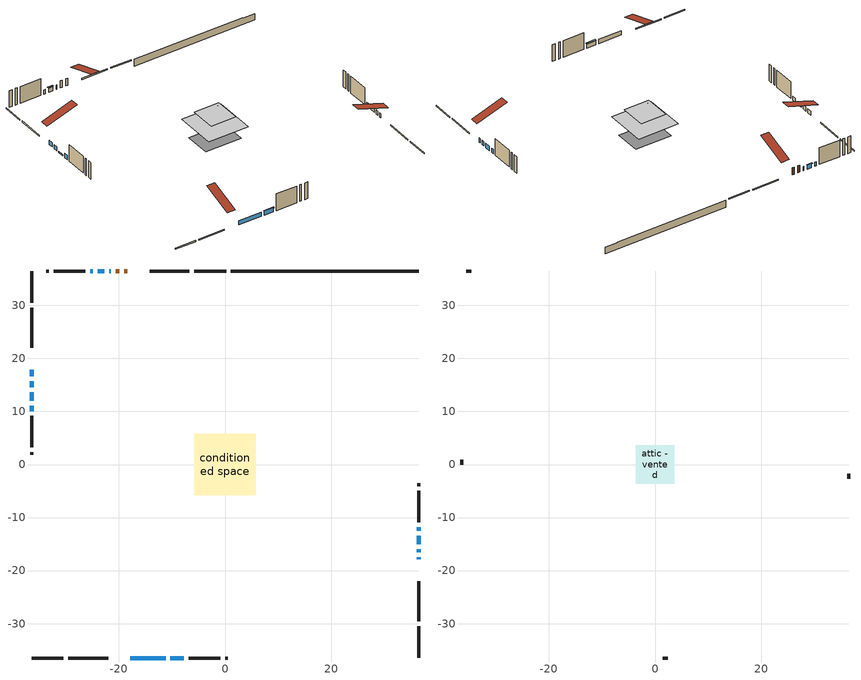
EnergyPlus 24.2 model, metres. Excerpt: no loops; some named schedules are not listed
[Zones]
conditioned space
 floor adiabatic (AdiabaticFloorConstruction): -5.8,-5.8 -5.8,5.8 5.8,5.8 5.8,-5.8 z2.9
 floor foundation (Slab1 construction): -5.18,-3.66 -5.18,3.66 5.18,3.66 5.18,-3.66 z-1.52
 wall outside (RimJoist1 construction): 0.19,36.48 -5.8,36.48 / -36.48,-36.48 -30.48,-36.48 / -36.48,36.48 -36.48,30.48 / 36.48,-36.48 36.48,-30.48 z0.46:0.76
 wall outside (RimJoist2 construction): -6.73,36.48 -14.23,36.48 / -29.56,-36.48 -22.06,-36.48 / -36.48,29.56 -36.48,22.06 / 36.48,-29.56 36.48,-22.06 z0.46:0.76
 wall outside (AdiabaticWallConstruction 1): -18.42,36.48 -19.01,36.48 / -19.94,36.48 -20.61,36.48 z0.46:2.49
 wall outside (AdiabaticWallConstruction): 36.48,-17.87 36.48,-17.48 / -36.48,17.87 -36.48,16.62 / -36.48,15.7 -36.48,14.57 / -17.87,-36.48 -11.21,-36.48 / 36.48,-16.55 36.48,-15.94 / -21.53,36.48 -21.8,36.48 / 36.48,-15.01 36.48,-13.45 / 36.48,-12.52 36.48,-11.85 / -24.93,36.48 -25.43,36.48 / -36.48,11.09 -36.48,10.08 z0.46:1.68; -10.28,-36.48 -7.74,-36.48 / -22.73,36.48 -24,36.48 z0.46:1.66; -36.48,13.64 -36.48,12.02 z0.46:0.82
 wall outside (Wall1 construction): -26.35,36.48 -32.29,36.48 / -6.82,-36.48 -0.87,-36.48 / -36.48,9.16 -36.48,3.21 / 36.48,-10.93 36.48,-4.99 z0.46:5.34
 wall outside (Wall2 construction): -33.22,36.48 -33.71,36.48 / 0.05,-36.48 0.54,-36.48 / -36.48,2.29 -36.48,1.8 / 36.48,-4.06 36.48,-3.57 z0.46:5.34
 wall foundation (FoundationWall1 construction): 1.12,36.48,-1.52 1.12,36.48,0.46 32.95,36.48,0.46 32.95,36.48,0.3 36.48,36.48,0.3 36.48,36.48,-1.52
 window (WindowConstruction 10): 36.48,-17.87 36.48,-17.48 z0.46:1.68
 window (WindowConstruction 6): -36.48,17.87 -36.48,16.63 z0.46:1.68
 window (WindowConstruction 7): -36.48,15.7 -36.48,14.57 z0.46:1.68
 window (WindowConstruction 8): -17.87,-36.48 -11.21,-36.48 z0.46:1.68
 window (WindowConstruction 9): -10.28,-36.48 -7.75,-36.48 z0.46:1.65
 window (WindowConstruction): 36.48,-16.55 36.48,-15.94 z0.46:1.68
 window (WindowConstruction 11): -21.54,36.48 -21.8,36.48 z0.46:1.68
 window (WindowConstruction 12): -36.48,13.64 -36.48,12.02 z0.46:0.82
 window (WindowConstruction 1): 36.48,-15.01 36.48,-13.45 z0.46:1.68
 window (WindowConstruction 2): 36.48,-12.52 36.48,-11.86 z0.46:1.68
 window (WindowConstruction 3): -22.73,36.48 -24,36.48 z0.46:1.65
 window (WindowConstruction 4): -24.93,36.48 -25.42,36.48 z0.46:1.68
 window (WindowConstruction 5): -36.48,11.09 -36.48,10.08 z0.46:1.68
 door (Door): -18.42,36.48 -19.01,36.48 z0.46:2.49
 door (Door 1): -19.94,36.48 -20.61,36.48 z0.46:2.49
 ceiling adiabatic (AdiabaticFloorConstruction): 5.8,-5.8 5.8,5.8 -5.8,5.8 -5.8,-5.8 z2.9
attic - vented
 floor to conditioned space (Floor1 construction Reversed): -3.65,-3.65 -3.65,3.65 3.65,3.65 3.65,-3.65 z5.34
 floor to conditioned space (Floor2 construction Reversed): -2.69,-2.69 -2.69,2.69 2.69,2.69 2.69,-2.69 z5.34
 wall outside (Wall3 construction): -34.64,36.48 -35.55,36.48 / 1.47,-36.48 2.38,-36.48 / -36.48,0.87 -36.48,-0.05 / 36.48,-2.64 36.48,-1.73 z0.46:5.34
 roof outside (Roof1 construction): -17.49,36.48,5.34 -17.49,27.64,8.28 -15.16,27.64,8.28 -15.16,36.48,5.34; -18.8,-36.48,5.34 -18.8,-27.64,8.28 -21.13,-27.64,8.28 -21.13,-36.48,5.34; -36.48,18.8,5.34 -27.64,18.8,8.28 -27.64,21.13,8.28 -36.48,21.13,5.34; 36.48,-18.8,5.34 27.64,-18.8,8.28 27.64,-21.13,8.28 36.48,-21.13,5.34
shading: -7.6,-36.48 -10.43,-36.48 -10.43,-36.78 -7.6,-36.78 z1.8; -36.48,11.99 -36.48,13.67 -36.63,13.67 -36.63,11.99 z0.85; -24.15,36.48 -22.58,36.48 -22.58,36.78 -24.15,36.78 z1.8
[Building]
Building 1: Terrain=Suburbs
[Site:Location]
Charlottetown AP_PE: Latitude {deg}=46.29; Longitude {deg}=-63.12; Time Zone {hr}=-4; Elevation {m}=48; Keep Site Location Information=Yes
[Site:GroundTemperature:Shallow]
1.81207, -0.126142, -0.281361, 0.638419, 4.33082, 8.00603, 11.1922, 13.2106, 13.3821, 11.7405, 8.63552, 5.07305
[Site:WaterMainsTemperature]
Calculation Method=Schedule; Temperature Schedule=mains temperature schedule
[Material] Roughness=Rough; Thermal Absorptance=0.9
Name | Thickness {m} | Conductivity {W/m-K} | Density {kg/m3} | Specific Heat {J/kg-K} | Solar Absorptance | Visible Absorptance
asphalt or fiberglass shingles | 0.00635 | 0.162714 | 1121.4 | 1465.45 | 0.4 | 0.4
ceiling loosefill ins | 0.254 | 0.0480833 | 16.02 | 1046.75 | 0.7 | 0.7
ceiling loosefill ins 1 | 0.0846667 | 0.0480833 | 16.02 | 1046.75 | 0.7 | 0.7
ceiling stud and cavity | 0.1397 | 0.43353 | 65.682 | 1177.47 | 0.7 | 0.7
ceiling stud and cavity 1 | 0.1397 | 0.0941129 | 65.682 | 1177.47 | 0.7 | 0.7
concrete 4.0 in. | 0.1016 | 1.803125 | 2242.8 | 837.4 | 0.7 | 0.7
concrete 8.0 in. | 0.2032 | 1.803125 | 2242.8 | 837.4 | 0.7 | 0.7
door material | 0.04445 | 0.0451087 | 512.64 | 1214.23 | 0.7 | 0.7
door material 1 | 0.04445 | 0.188738 | 512.64 | 1214.23 | 0.7 | 0.7
floor covering | 0.0127 | 0.0433444 | 54.468 | 1339.84 | 0.6 | 0.6
floor rigid ins; wall rigid ins | 0.512978 | 0.029427 | 32.04 | 1214.23 | 0.7 | 0.7
floor stud and cavity | 0.1397 | 1.75129 | 37.0049 | 1207.88 | 0.7 | 0.7
furniture material conditioned space 1 | 0.1524 | 0.115458 | 640.8 | 1214.23 | 0.6 | 0.6
gypsum board | 0.0127 | 0.160291 | 801 | 837.4 | 0.6 | 0.6
osb sheathing 0.5 in. | 0.0127 | 0.115458 | 512.64 | 1214.23 | 0.7 | 0.7
osb sheathing 0.75 in. | 0.01905 | 0.115458 | 512.64 | 1214.23 | 0.7 | 0.7
osb sheathing 2.0 in. | 0.0508 | 0.115458 | 512.64 | 1214.23 | 0.7 | 0.7
rim joist stud and cavity | 0.0508 | 0.033025 | 125.044 | 1163.47 | 0.6 | 0.6
rim joist stud and cavity 1 | 0.0508 | 0.0410046 | 125.044 | 1163.47 | 0.6 | 0.6
wall stud and cavity | 0.1397 | 0.10094 | 139.0536 | 1170.24 | 0.7 | 0.7
wall stud and cavity 1 | 0.1397 | 0.105926 | 139.0536 | 1170.24 | 0.7 | 0.7
wall stud and cavity 2 | 0.0889 | 6.1454 | 50.32683 | 1063.81 | 0.6 | 0.6
wall stud and cavity 3 | 0.0889 | 0.380278 | 52.3479 | 1209.89 | 0.7 | 0.7
wall stud and cavity 4 | 0.0889 | 0.391764 | 83.0341 | 1211.67 | 0.7 | 0.7
wood siding | 0.0254 | 0.102417 | 544.68 | 1172.36 | 0.4 | 0.4
wood siding 1 | 0.00254 | 0.102417 | 544.68 | 1172.36 | 0.4 | 0.4
wood siding 2; wood siding 3; wood siding 4 | 0.0254 | 0.102417 | 544.68 | 1172.36 | 0.7 | 0.7
[WindowMaterial:SimpleGlazingSystem]
Name | U-Factor {W/m2-K} | Solar Heat Gain Coefficient
WindowMaterial | 5.51277 | 0.71
WindowMaterial 1 | 3.003662 | 0.52
WindowMaterial 10 | 3.06612 | 0.36
WindowMaterial 2 | 2.96903 | 0.55
WindowMaterial 3 | 3.01729 | 0.5
WindowMaterial 4 | 3.032052 | 0.47
WindowMaterial 5 | 3.0383 | 0.47
WindowMaterial 6 | 2.95597 | 0.66
WindowMaterial 7 | 2.91452 | 0.69
WindowMaterial 8 | 3.04568 | 0.44
WindowMaterial 9 | 5.135751 | 0.64
[Construction]
AdiabaticFloorConstruction: floor stud and cavity, floor rigid ins, osb sheathing 0.75 in., floor covering
AdiabaticWallConstruction: wood siding 3, wall rigid ins, wall stud and cavity 3, gypsum board
AdiabaticWallConstruction 1: wood siding 4, wall rigid ins, wall stud and cavity 3, gypsum board
Door: door material
Door 1: door material 1
Floor1 construction Reversed: gypsum board, ceiling stud and cavity, ceiling loosefill ins
Floor2 construction Reversed: gypsum board, ceiling stud and cavity 1, ceiling loosefill ins 1
FoundationWall1 construction: concrete 8.0 in.
furniture construction conditioned space 1: furniture material conditioned space 1
PartitionWallConstruction: gypsum board, wall stud and cavity 4, gypsum board
RimJoist1 construction: wood siding 2, osb sheathing 2.0 in., rim joist stud and cavity
RimJoist2 construction: wood siding 2, osb sheathing 2.0 in., rim joist stud and cavity 1
Roof1 construction: asphalt or fiberglass shingles
Slab1 construction: concrete 4.0 in.
Wall1 construction: wood siding, osb sheathing 0.5 in., wall stud and cavity, gypsum board
Wall2 construction: wood siding, osb sheathing 0.5 in., wall stud and cavity 1, gypsum board
Wall3 construction: wood siding 1, wall stud and cavity 2
WindowConstruction: WindowMaterial
WindowConstruction 1: WindowMaterial 1
WindowConstruction 10: WindowMaterial 8
WindowConstruction 11: WindowMaterial 9
WindowConstruction 12: WindowMaterial 10
WindowConstruction 2: WindowMaterial 2
WindowConstruction 3; WindowConstruction 6; WindowConstruction 9: WindowMaterial 3
WindowConstruction 4: WindowMaterial 4
WindowConstruction 5: WindowMaterial 5
WindowConstruction 7: WindowMaterial 6
WindowConstruction 8: WindowMaterial 7
[Zone] Multiplier=1; Part of Total Floor Area=Yes
Name | Volume {m3}
attic - vented | 39.458
conditioned space | 482
[Space]
Name | Zone | Volume {m3}
attic - vented 1 | attic - vented | 39.458
conditioned space 1 | conditioned space | 482
[ZoneInfiltration:EffectiveLeakageArea]
infil attic - vented 1: Zone or Space=attic - vented 1; Schedule=Always On Discrete; Effective Air Leakage Area {cm2}=2953.43; Stack Coefficient=0.000544126; Wind Coefficient=1.57605e-05
[ZoneMixing]
whole house fan mix: Zone or Space=attic - vented; Schedule=Always On Continuous; Design Flow Rate Calculation Method=Flow/Zone; Design Flow Rate {m3/s}=0; Source Zone or Space=conditioned space
[SurfaceProperty:ExposedFoundationPerimeter]
Slab1: Exposed Perimeter Calculation Method=TotalExposedPerimeter; Total Exposed Perimeter {m}=35.36
[InternalMass] Zone or ZoneList=conditioned space; Space or SpaceList=conditioned space 1
Name | Construction | Surface Area {m2}
furniture mass conditioned space 1 | furniture construction conditioned space 1 | 84.2141
partition wall mass | PartitionWallConstruction | 210.535
[Lights]
interior lighting: Zone or ZoneList or Space or SpaceList=conditioned space 1; Schedule=interior lighting schedule; Design Level Calculation Method=LightingLevel; Lighting Level {W}=343.2; Return Air Fraction=0; Fraction Radiant=0.6; Fraction Visible=0.2; Fraction Replaceable=1
[People]
occupants: Zone or ZoneList or Space or SpaceList=conditioned space 1; Number of People Schedule=occupants schedule; Number of People Calculation Method=People; Number of People=3; Fraction Radiant=0.314171; Sensible Heat Fraction=0.56303; Activity Level Schedule=occupants activity schedule; Carbon Dioxide Generation Rate {m3/s-W}=0; Enable ASHRAE 55 Comfort Warnings=No; Mean Radiant Temperature Calculation Type=EnclosureAveraged
[ElectricEquipment] Zone or ZoneList or Space or SpaceList=conditioned space 1; Design Level Calculation Method=EquipmentLevel
Name | Schedule | Design Level {W} | Fraction Latent | Fraction Radiant | Fraction Lost
clothes dryer | clothes dryer schedule | 140.772 | 0.015 | 0.081 | 0.85
clothes washer | clothes washer schedule | 32.1985 | 0.03 | 0.162 | 0.7
cooking range | cooking range schedule | 215.147 | 0.08 | 0.432 | 0.2
dishwasher | dishwasher schedule | 66.8632 | 0.3 | 0.18 | 0.4
fridge | fridge schedule | 72.9452 | 0 | 0.6 | 0
mech vent house fan | mech vent house fan schedule | 0 | 0 | 0 | 1
mech vent house fan cfis | mech vent house fan cfis schedule | 0 | 0 | 0 | 0
misc plug loads | misc plug loads schedule | 494.7 | 0.045 | 0.513 | 0.1
whole house fan | Always On Discrete | 0 | 0 | 0 | 1
[OtherEquipment] Zone or ZoneList or Space or SpaceList=conditioned space 1; Design Level Calculation Method=EquipmentLevel
Name | Fuel Type | Schedule | Design Level {W} | Fraction Latent | Fraction Radiant | Fraction Lost
clothes dryer 1 | Electricity | clothes dryer schedule | 0 | 0.015 | 0.081 | 0.85
cooking range 1 | Electricity | cooking range schedule | 0 | 0.08 | 0.432 | 0.2
general water use latent | None | general water use schedule | 62.594 | 1 | 0 | 0
general water use sensible | None | general water use schedule | -61.6891 | 0 | 0.6 | 0
mech vent house fan latent load | None | Always On Discrete | 0 | 1 | 0 | 0
mech vent house fan sensible load | None | Always On Discrete | 0 | 0 | 0 | 0
water heater energy adjustment1 | Electricity | Always On Discrete | 0.01 | 0 | 0 | 1
[ZoneInfiltration:DesignFlowRate] Zone or ZoneList or Space or SpaceList=conditioned space 1; Schedule=Always On Discrete; Design Flow Rate Calculation Method=Flow/Zone; Design Flow Rate {m3/s}=0
infil flow; natural vent flow; whole house fan flow
[Foundation:Kiva]
Foundation Kiva 1: Initial Indoor Air Temperature {C}=21.1111; Wall Height Above Grade {m}=0.460004; Wall Depth Below Slab {m}=0.2032
[Foundation:Kiva:Settings]
Soil Conductivity {W/m-K}=0.849921; Soil Density {kg/m3}=1842.3; Soil Specific Heat {J/kg-K}=418.7; Ground Solar Absorptivity=0.9; Ground Thermal Absorptivity=0.9; Ground Surface Roughness {m}=0.03; Far-Field Width {m}=40; Deep-Ground Boundary Condition=ZeroFlux; Deep-Ground Depth {m}=40; Minimum Cell Dimension {m}=0.2; Maximum Cell Growth Coefficient=3; Simulation Timestep=Timestep
[Exterior:Lights]
exterior lighting: Schedule=exterior lighting schedule; Design Level {W}=75.6
[Schedule:Constant]
Name | Hourly Value
Always On Continuous; mech vent house fan schedule; mech vent house fan cfis schedule; Always On Discrete | 1
occupants activity schedule | 117.228
fridge schedule | 0
[Schedule:Week:Daily]
interior lighting schedule Week Rule - Jan1-Jan27: interior lighting schedule day, interior lighting schedule day, interior lighting schedule day, interior lighting schedule day, interior lighting schedule day, interior lighting schedule day, interior lighting schedule day, interior lighting schedule default day, interior lighting schedule default day, interior lighting schedule default day, interior lighting schedule default day, interior lighting schedule default day
interior lighting schedule Week Rule - Jan28-Feb3: interior lighting schedule day, interior lighting schedule day, interior lighting schedule day, interior lighting schedule day, interior lighting schedule day 1, interior lighting schedule day 1, interior lighting schedule day 1, interior lighting schedule default day, interior lighting schedule default day, interior lighting schedule default day, interior lighting schedule default day, interior lighting schedule default day
interior lighting schedule Week Rule - Feb4-Feb24: interior lighting schedule day 1, interior lighting schedule day 1, interior lighting schedule day 1, interior lighting schedule day 1, interior lighting schedule day 1, interior lighting schedule day 1, interior lighting schedule day 1, interior lighting schedule default day, interior lighting schedule default day, interior lighting schedule default day, interior lighting schedule default day, interior lighting schedule default day
interior lighting schedule Week Rule - Feb25-Mar3: interior lighting schedule day 1, interior lighting schedule day 1, interior lighting schedule day 1, interior lighting schedule day 1, interior lighting schedule day 2, interior lighting schedule day 2, interior lighting schedule day 2, interior lighting schedule default day, interior lighting schedule default day, interior lighting schedule default day, interior lighting schedule default day, interior lighting schedule default day
interior lighting schedule Week Rule - Mar4-Mar31: interior lighting schedule day 2, interior lighting schedule day 2, interior lighting schedule day 2, interior lighting schedule day 2, interior lighting schedule day 2, interior lighting schedule day 2, interior lighting schedule day 2, interior lighting schedule default day, interior lighting schedule default day, interior lighting schedule default day, interior lighting schedule default day, interior lighting schedule default day
interior lighting schedule Week Rule - Apr1-Apr28: interior lighting schedule day 3, interior lighting schedule day 3, interior lighting schedule day 3, interior lighting schedule day 3, interior lighting schedule day 3, interior lighting schedule day 3, interior lighting schedule day 3, interior lighting schedule default day, interior lighting schedule default day, interior lighting schedule default day, interior lighting schedule default day, interior lighting schedule default day
interior lighting schedule Week Rule - Apr29-May5: interior lighting schedule day 3, interior lighting schedule day 3, interior lighting schedule day 4, interior lighting schedule day 4, interior lighting schedule day 4, interior lighting schedule day 4, interior lighting schedule day 4, interior lighting schedule default day, interior lighting schedule default day, interior lighting schedule default day, interior lighting schedule default day, interior lighting schedule default day
interior lighting schedule Week Rule - May6-May26: interior lighting schedule day 4, interior lighting schedule day 4, interior lighting schedule day 4, interior lighting schedule day 4, interior lighting schedule day 4, interior lighting schedule day 4, interior lighting schedule day 4, interior lighting schedule default day, interior lighting schedule default day, interior lighting schedule default day, interior lighting schedule default day, interior lighting schedule default day
interior lighting schedule Week Rule - May27-Jun2: interior lighting schedule day 4, interior lighting schedule day 4, interior lighting schedule day 4, interior lighting schedule day 4, interior lighting schedule day 4, interior lighting schedule day 5, interior lighting schedule day 5, interior lighting schedule default day, interior lighting schedule default day, interior lighting schedule default day, interior lighting schedule default day, interior lighting schedule default day
interior lighting schedule Week Rule - Jun3-Jun30: interior lighting schedule day 5, interior lighting schedule day 5, interior lighting schedule day 5, interior lighting schedule day 5, interior lighting schedule day 5, interior lighting schedule day 5, interior lighting schedule day 5, interior lighting schedule default day, interior lighting schedule default day, interior lighting schedule default day, interior lighting schedule default day, interior lighting schedule default day
interior lighting schedule Week Rule - Jul1-Jul28: interior lighting schedule day 6, interior lighting schedule day 6, interior lighting schedule day 6, interior lighting schedule day 6, interior lighting schedule day 6, interior lighting schedule day 6, interior lighting schedule day 6, interior lighting schedule default day, interior lighting schedule default day, interior lighting schedule default day, interior lighting schedule default day, interior lighting schedule default day
interior lighting schedule Week Rule - Jul29-Aug4: interior lighting schedule day 6, interior lighting schedule day 6, interior lighting schedule day 6, interior lighting schedule day 7, interior lighting schedule day 7, interior lighting schedule day 7, interior lighting schedule day 7, interior lighting schedule default day, interior lighting schedule default day, interior lighting schedule default day, interior lighting schedule default day, interior lighting schedule default day
interior lighting schedule Week Rule - Aug5-Aug25: interior lighting schedule day 7, interior lighting schedule day 7, interior lighting schedule day 7, interior lighting schedule day 7, interior lighting schedule day 7, interior lighting schedule day 7, interior lighting schedule day 7, interior lighting schedule default day, interior lighting schedule default day, interior lighting schedule default day, interior lighting schedule default day, interior lighting schedule default day
interior lighting schedule Week Rule - Aug26-Sep1: interior lighting schedule day 7, interior lighting schedule day 7, interior lighting schedule day 7, interior lighting schedule day 7, interior lighting schedule day 7, interior lighting schedule day 7, interior lighting schedule day 8, interior lighting schedule default day, interior lighting schedule default day, interior lighting schedule default day, interior lighting schedule default day, interior lighting schedule default day
interior lighting schedule Week Rule - Sep2-Sep29: interior lighting schedule day 8, interior lighting schedule day 8, interior lighting schedule day 8, interior lighting schedule day 8, interior lighting schedule day 8, interior lighting schedule day 8, interior lighting schedule day 8, interior lighting schedule default day, interior lighting schedule default day, interior lighting schedule default day, interior lighting schedule default day, interior lighting schedule default day
interior lighting schedule Week Rule - Sep30-Oct6: interior lighting schedule day 8, interior lighting schedule day 9, interior lighting schedule day 9, interior lighting schedule day 9, interior lighting schedule day 9, interior lighting schedule day 9, interior lighting schedule day 9, interior lighting schedule default day, interior lighting schedule default day, interior lighting schedule default day, interior lighting schedule default day, interior lighting schedule default day
interior lighting schedule Week Rule - Oct7-Oct27: interior lighting schedule day 9, interior lighting schedule day 9, interior lighting schedule day 9, interior lighting schedule day 9, interior lighting schedule day 9, interior lighting schedule day 9, interior lighting schedule day 9, interior lighting schedule default day, interior lighting schedule default day, interior lighting schedule default day, interior lighting schedule default day, interior lighting schedule default day
interior lighting schedule Week Rule - Oct28-Nov3: interior lighting schedule day 9, interior lighting schedule day 9, interior lighting schedule day 9, interior lighting schedule day 9, interior lighting schedule day 10, interior lighting schedule day 10, interior lighting schedule day 10, interior lighting schedule default day, interior lighting schedule default day, interior lighting schedule default day, interior lighting schedule default day, interior lighting schedule default day
interior lighting schedule Week Rule - Nov4-Nov24: interior lighting schedule day 10, interior lighting schedule day 10, interior lighting schedule day 10, interior lighting schedule day 10, interior lighting schedule day 10, interior lighting schedule day 10, interior lighting schedule day 10, interior lighting schedule default day, interior lighting schedule default day, interior lighting schedule default day, interior lighting schedule default day, interior lighting schedule default day
interior lighting schedule Week Rule - Nov25-Dec1: interior lighting schedule day 10, interior lighting schedule day 10, interior lighting schedule day 10, interior lighting schedule day 10, interior lighting schedule day 10, interior lighting schedule day 10, interior lighting schedule day 11, interior lighting schedule default day, interior lighting schedule default day, interior lighting schedule default day, interior lighting schedule default day, interior lighting schedule default day
interior lighting schedule Week Rule - Dec2-Dec31: interior lighting schedule day 11, interior lighting schedule day 11, interior lighting schedule day 11, interior lighting schedule day 11, interior lighting schedule day 11, interior lighting schedule day 11, interior lighting schedule day 11, interior lighting schedule default day, interior lighting schedule default day, interior lighting schedule default day, interior lighting schedule default day, interior lighting schedule default day
occupants schedule Week Rule - Jan1-Dec31: occupants schedule day, occupants schedule day, occupants schedule day, occupants schedule day, occupants schedule day, occupants schedule day, occupants schedule day, occupants schedule default day, occupants schedule default day, occupants schedule default day, occupants schedule default day, occupants schedule default day
clothes dryer schedule Week Rule - Jan1-Dec31: clothes dryer schedule day, clothes dryer schedule day, clothes dryer schedule day, clothes dryer schedule day, clothes dryer schedule day, clothes dryer schedule day, clothes dryer schedule day, clothes dryer schedule default day, clothes dryer schedule default day, clothes dryer schedule default day, clothes dryer schedule default day, clothes dryer schedule default day
clothes washer schedule Week Rule - Jan1-Dec31: clothes washer schedule day, clothes washer schedule day, clothes washer schedule day, clothes washer schedule day, clothes washer schedule day, clothes washer schedule day, clothes washer schedule day, clothes washer schedule default day, clothes washer schedule default day, clothes washer schedule default day, clothes washer schedule default day, clothes washer schedule default day
cooking range schedule Week Rule - Jan1-Dec31: cooking range schedule day, cooking range schedule day, cooking range schedule day, cooking range schedule day, cooking range schedule day, cooking range schedule day, cooking range schedule day, cooking range schedule default day, cooking range schedule default day, cooking range schedule default day, cooking range schedule default day, cooking range schedule default day
dishwasher schedule Week Rule - Jan1-Dec31: dishwasher schedule day, dishwasher schedule day, dishwasher schedule day, dishwasher schedule day, dishwasher schedule day, dishwasher schedule day, dishwasher schedule day, dishwasher schedule default day, dishwasher schedule default day, dishwasher schedule default day, dishwasher schedule default day, dishwasher schedule default day
misc plug loads schedule Week Rule - Jan1-Dec31: misc plug loads schedule day, misc plug loads schedule day, misc plug loads schedule day, misc plug loads schedule day, misc plug loads schedule day, misc plug loads schedule day, misc plug loads schedule day, misc plug loads schedule default day, misc plug loads schedule default day, misc plug loads schedule default day, misc plug loads schedule default day, misc plug loads schedule default day
general water use schedule Week Rule - Jan1-Dec31: general water use schedule day, general water use schedule day, general water use schedule day, general water use schedule day, general water use schedule day, general water use schedule day, general water use schedule day, general water use schedule default day, general water use schedule default day, general water use schedule default day, general water use schedule default day, general water use schedule default day
exterior lighting schedule Week Rule - Jan1-Jan27: exterior lighting schedule day, exterior lighting schedule day, exterior lighting schedule day, exterior lighting schedule day, exterior lighting schedule day, exterior lighting schedule day, exterior lighting schedule day, exterior lighting schedule default day, exterior lighting schedule default day, exterior lighting schedule default day, exterior lighting schedule default day, exterior lighting schedule default day
exterior lighting schedule Week Rule - Jan28-Feb3: exterior lighting schedule day, exterior lighting schedule day, exterior lighting schedule day, exterior lighting schedule day, exterior lighting schedule day 1, exterior lighting schedule day 1, exterior lighting schedule day 1, exterior lighting schedule default day, exterior lighting schedule default day, exterior lighting schedule default day, exterior lighting schedule default day, exterior lighting schedule default day
exterior lighting schedule Week Rule - Feb4-Feb24: exterior lighting schedule day 1, exterior lighting schedule day 1, exterior lighting schedule day 1, exterior lighting schedule day 1, exterior lighting schedule day 1, exterior lighting schedule day 1, exterior lighting schedule day 1, exterior lighting schedule default day, exterior lighting schedule default day, exterior lighting schedule default day, exterior lighting schedule default day, exterior lighting schedule default day
exterior lighting schedule Week Rule - Feb25-Mar3: exterior lighting schedule day 1, exterior lighting schedule day 1, exterior lighting schedule day 1, exterior lighting schedule day 1, exterior lighting schedule day 2, exterior lighting schedule day 2, exterior lighting schedule day 2, exterior lighting schedule default day, exterior lighting schedule default day, exterior lighting schedule default day, exterior lighting schedule default day, exterior lighting schedule default day
exterior lighting schedule Week Rule - Mar4-Mar31: exterior lighting schedule day 2, exterior lighting schedule day 2, exterior lighting schedule day 2, exterior lighting schedule day 2, exterior lighting schedule day 2, exterior lighting schedule day 2, exterior lighting schedule day 2, exterior lighting schedule default day, exterior lighting schedule default day, exterior lighting schedule default day, exterior lighting schedule default day, exterior lighting schedule default day
exterior lighting schedule Week Rule - Apr1-Apr28: exterior lighting schedule day 3, exterior lighting schedule day 3, exterior lighting schedule day 3, exterior lighting schedule day 3, exterior lighting schedule day 3, exterior lighting schedule day 3, exterior lighting schedule day 3, exterior lighting schedule default day, exterior lighting schedule default day, exterior lighting schedule default day, exterior lighting schedule default day, exterior lighting schedule default day
exterior lighting schedule Week Rule - Apr29-May5: exterior lighting schedule day 3, exterior lighting schedule day 3, exterior lighting schedule day 4, exterior lighting schedule day 4, exterior lighting schedule day 4, exterior lighting schedule day 4, exterior lighting schedule day 4, exterior lighting schedule default day, exterior lighting schedule default day, exterior lighting schedule default day, exterior lighting schedule default day, exterior lighting schedule default day
exterior lighting schedule Week Rule - May6-May26: exterior lighting schedule day 4, exterior lighting schedule day 4, exterior lighting schedule day 4, exterior lighting schedule day 4, exterior lighting schedule day 4, exterior lighting schedule day 4, exterior lighting schedule day 4, exterior lighting schedule default day, exterior lighting schedule default day, exterior lighting schedule default day, exterior lighting schedule default day, exterior lighting schedule default day
exterior lighting schedule Week Rule - May27-Jun2: exterior lighting schedule day 4, exterior lighting schedule day 4, exterior lighting schedule day 4, exterior lighting schedule day 4, exterior lighting schedule day 4, exterior lighting schedule day 5, exterior lighting schedule day 5, exterior lighting schedule default day, exterior lighting schedule default day, exterior lighting schedule default day, exterior lighting schedule default day, exterior lighting schedule default day
exterior lighting schedule Week Rule - Jun3-Jun30: exterior lighting schedule day 5, exterior lighting schedule day 5, exterior lighting schedule day 5, exterior lighting schedule day 5, exterior lighting schedule day 5, exterior lighting schedule day 5, exterior lighting schedule day 5, exterior lighting schedule default day, exterior lighting schedule default day, exterior lighting schedule default day, exterior lighting schedule default day, exterior lighting schedule default day
exterior lighting schedule Week Rule - Jul1-Jul28: exterior lighting schedule day 6, exterior lighting schedule day 6, exterior lighting schedule day 6, exterior lighting schedule day 6, exterior lighting schedule day 6, exterior lighting schedule day 6, exterior lighting schedule day 6, exterior lighting schedule default day, exterior lighting schedule default day, exterior lighting schedule default day, exterior lighting schedule default day, exterior lighting schedule default day
exterior lighting schedule Week Rule - Jul29-Aug4: exterior lighting schedule day 6, exterior lighting schedule day 6, exterior lighting schedule day 6, exterior lighting schedule day 7, exterior lighting schedule day 7, exterior lighting schedule day 7, exterior lighting schedule day 7, exterior lighting schedule default day, exterior lighting schedule default day, exterior lighting schedule default day, exterior lighting schedule default day, exterior lighting schedule default day
exterior lighting schedule Week Rule - Aug5-Aug25: exterior lighting schedule day 7, exterior lighting schedule day 7, exterior lighting schedule day 7, exterior lighting schedule day 7, exterior lighting schedule day 7, exterior lighting schedule day 7, exterior lighting schedule day 7, exterior lighting schedule default day, exterior lighting schedule default day, exterior lighting schedule default day, exterior lighting schedule default day, exterior lighting schedule default day
exterior lighting schedule Week Rule - Aug26-Sep1: exterior lighting schedule day 7, exterior lighting schedule day 7, exterior lighting schedule day 7, exterior lighting schedule day 7, exterior lighting schedule day 7, exterior lighting schedule day 7, exterior lighting schedule day 8, exterior lighting schedule default day, exterior lighting schedule default day, exterior lighting schedule default day, exterior lighting schedule default day, exterior lighting schedule default day
exterior lighting schedule Week Rule - Sep2-Sep29: exterior lighting schedule day 8, exterior lighting schedule day 8, exterior lighting schedule day 8, exterior lighting schedule day 8, exterior lighting schedule day 8, exterior lighting schedule day 8, exterior lighting schedule day 8, exterior lighting schedule default day, exterior lighting schedule default day, exterior lighting schedule default day, exterior lighting schedule default day, exterior lighting schedule default day
exterior lighting schedule Week Rule - Sep30-Oct6: exterior lighting schedule day 8, exterior lighting schedule day 9, exterior lighting schedule day 9, exterior lighting schedule day 9, exterior lighting schedule day 9, exterior lighting schedule day 9, exterior lighting schedule day 9, exterior lighting schedule default day, exterior lighting schedule default day, exterior lighting schedule default day, exterior lighting schedule default day, exterior lighting schedule default day
exterior lighting schedule Week Rule - Oct7-Oct27: exterior lighting schedule day 9, exterior lighting schedule day 9, exterior lighting schedule day 9, exterior lighting schedule day 9, exterior lighting schedule day 9, exterior lighting schedule day 9, exterior lighting schedule day 9, exterior lighting schedule default day, exterior lighting schedule default day, exterior lighting schedule default day, exterior lighting schedule default day, exterior lighting schedule default day
exterior lighting schedule Week Rule - Oct28-Nov3: exterior lighting schedule day 9, exterior lighting schedule day 9, exterior lighting schedule day 9, exterior lighting schedule day 9, exterior lighting schedule day 10, exterior lighting schedule day 10, exterior lighting schedule day 10, exterior lighting schedule default day, exterior lighting schedule default day, exterior lighting schedule default day, exterior lighting schedule default day, exterior lighting schedule default day
exterior lighting schedule Week Rule - Nov4-Nov24: exterior lighting schedule day 10, exterior lighting schedule day 10, exterior lighting schedule day 10, exterior lighting schedule day 10, exterior lighting schedule day 10, exterior lighting schedule day 10, exterior lighting schedule day 10, exterior lighting schedule default day, exterior lighting schedule default day, exterior lighting schedule default day, exterior lighting schedule default day, exterior lighting schedule default day
exterior lighting schedule Week Rule - Nov25-Dec1: exterior lighting schedule day 10, exterior lighting schedule day 10, exterior lighting schedule day 10, exterior lighting schedule day 10, exterior lighting schedule day 10, exterior lighting schedule day 10, exterior lighting schedule day 11, exterior lighting schedule default day, exterior lighting schedule default day, exterior lighting schedule default day, exterior lighting schedule default day, exterior lighting schedule default day
[Schedule:Year]
interior lighting schedule: interior lighting schedule Week Rule - Jan1-Jan27, 1, 1, 1, 27, interior lighting schedule Week Rule - Jan28-Feb3, 1, 28, 2, 3, interior lighting schedule Week Rule - Feb4-Feb24, 2, 4, 2, 24, interior lighting schedule Week Rule - Feb25-Mar3, 2, 25, 3, 3, interior lighting schedule Week Rule - Mar4-Mar31, 3, 4, 3, 31, interior lighting schedule Week Rule - Apr1-Apr28, 4, 1, 4, 28, interior lighting schedule Week Rule - Apr29-May5, 4, 29, 5, 5, interior lighting schedule Week Rule - May6-May26, 5, 6, 5, 26, interior lighting schedule Week Rule - May27-Jun2, 5, 27, 6, 2, interior lighting schedule Week Rule - Jun3-Jun30, 6, 3, 6, 30, interior lighting schedule Week Rule - Jul1-Jul28, 7, 1, 7, 28, interior lighting schedule Week Rule - Jul29-Aug4, 7, 29, 8, 4, interior lighting schedule Week Rule - Aug5-Aug25, 8, 5, 8, 25, interior lighting schedule Week Rule - Aug26-Sep1, 8, 26, 9, 1, interior lighting schedule Week Rule - Sep2-Sep29, 9, 2, 9, 29, interior lighting schedule Week Rule - Sep30-Oct6, 9, 30, 10, 6, interior lighting schedule Week Rule - Oct7-Oct27, 10, 7, 10, 27, interior lighting schedule Week Rule - Oct28-Nov3, 10, 28, 11, 3, interior lighting schedule Week Rule - Nov4-Nov24, 11, 4, 11, 24, interior lighting schedule Week Rule - Nov25-Dec1, 11, 25, 12, 1, interior lighting schedule Week Rule - Dec2-Dec31, 12, 2, 12, 31
occupants schedule: occupants schedule Week Rule - Jan1-Dec31, 1, 1, 12, 31
clothes dryer schedule: clothes dryer schedule Week Rule - Jan1-Dec31, 1, 1, 12, 31
clothes washer schedule: clothes washer schedule Week Rule - Jan1-Dec31, 1, 1, 12, 31
cooking range schedule: cooking range schedule Week Rule - Jan1-Dec31, 1, 1, 12, 31
dishwasher schedule: dishwasher schedule Week Rule - Jan1-Dec31, 1, 1, 12, 31
misc plug loads schedule: misc plug loads schedule Week Rule - Jan1-Dec31, 1, 1, 12, 31
general water use schedule: general water use schedule Week Rule - Jan1-Dec31, 1, 1, 12, 31
exterior lighting schedule: exterior lighting schedule Week Rule - Jan1-Jan27, 1, 1, 1, 27, exterior lighting schedule Week Rule - Jan28-Feb3, 1, 28, 2, 3, exterior lighting schedule Week Rule - Feb4-Feb24, 2, 4, 2, 24, exterior lighting schedule Week Rule - Feb25-Mar3, 2, 25, 3, 3, exterior lighting schedule Week Rule - Mar4-Mar31, 3, 4, 3, 31, exterior lighting schedule Week Rule - Apr1-Apr28, 4, 1, 4, 28, exterior lighting schedule Week Rule - Apr29-May5, 4, 29, 5, 5, exterior lighting schedule Week Rule - May6-May26, 5, 6, 5, 26, exterior lighting schedule Week Rule - May27-Jun2, 5, 27, 6, 2, exterior lighting schedule Week Rule - Jun3-Jun30, 6, 3, 6, 30, exterior lighting schedule Week Rule - Jul1-Jul28, 7, 1, 7, 28, exterior lighting schedule Week Rule - Jul29-Aug4, 7, 29, 8, 4, exterior lighting schedule Week Rule - Aug5-Aug25, 8, 5, 8, 25, exterior lighting schedule Week Rule - Aug26-Sep1, 8, 26, 9, 1, exterior lighting schedule Week Rule - Sep2-Sep29, 9, 2, 9, 29, exterior lighting schedule Week Rule - Sep30-Oct6, 9, 30, 10, 6, exterior lighting schedule Week Rule - Oct7-Oct27, 10, 7, 10, 27, exterior lighting schedule Week Rule - Oct28-Nov3, 10, 28, 11, 3, exterior lighting schedule Week Rule - Nov4-Nov24, 11, 4, 11, 24, exterior lighting schedule Week Rule - Nov25-Dec1, 11, 25, 12, 1, exterior lighting schedule Week Rule - Dec2-Dec31, 12, 2, 12, 31
[Schedule:Compact]
mains temperature schedule: Through: 01/01, For: AllDays, Until: 24:00, 6.42333, Through: 01/02, For: AllDays, Until: 24:00, 6.35944, Through: 01/03, For: AllDays, Until: 24:00, 6.29611, Through: 01/04, For: AllDays, Until: 24:00, 6.23333, Through: 01/05, For: AllDays, Until: 24:00, 6.17222, Through: 01/06, For: AllDays, Until: 24:00, 6.11222, Through: 01/07, For: AllDays, Until: 24:00, 6.05278, Through: 01/08, For: AllDays, Until: 24:00, 5.995, Through: 01/09, For: AllDays, Until: 24:00, 5.93778, Through: 01/10, For: AllDays, Until: 24:00, 5.88222, Through: 01/11, For: AllDays, Until: 24:00, 5.82722, Through: 01/12, For: AllDays, Until: 24:00, 5.77389, Through: 01/13, For: AllDays, Until: 24:00, 5.72111, Through: 01/14, For: AllDays, Until: 24:00, 5.67, Through: 01/15, For: AllDays, Until: 24:00, 5.62, Through: 01/16, For: AllDays, Until: 24:00, 5.57111, Through: 01/17, For: AllDays, Until: 24:00, 5.52389, Through: 01/18, For: AllDays, Until: 24:00, 5.47722, Through: 01/19, For: AllDays, Until: 24:00, 5.43222, Through: 01/20, For: AllDays, Until: 24:00, 5.38833, Through: 01/21, For: AllDays, Until: 24:00, 5.34611, Through: 01/22, For: AllDays, Until: 24:00, 5.305, Through: 01/23, For: AllDays, Until: 24:00, 5.265, Through: 01/24, For: AllDays, Until: 24:00, 5.22611, Through: 01/25, For: AllDays, Until: 24:00, 5.18889, Through: 01/26, For: AllDays, Until: 24:00, 5.15333, Through: 01/27, For: AllDays, Until: 24:00, 5.11833, Through: 01/28, For: AllDays, Until: 24:00, 5.08556, Through: 01/29, For: AllDays, Until: 24:00, 5.05333, Through: 01/30, For: AllDays, Until: 24:00, 5.02278, Through: 01/31, For: AllDays, Until: 24:00, 4.99389, Through: 02/01, For: AllDays, Until: 24:00, 4.96611, Through: 02/02, For: AllDays, Until: 24:00, 4.94, Through: 02/03, For: AllDays, Until: 24:00, 4.915, Through: 02/04, For: AllDays, Until: 24:00, 4.89167, Through: 02/05, For: AllDays, Until: 24:00, 4.87, Through: 02/06, For: AllDays, Until: 24:00, 4.84944, Through: 02/07, For: AllDays, Until: 24:00, 4.83, Through: 02/08, For: AllDays, Until: 24:00, 4.81222, Through: 02/09, For: AllDays, Until: 24:00, 4.79611, Through: 02/10, For: AllDays, Until: 24:00, 4.78167, Through: 02/11, For: AllDays, Until: 24:00, 4.76833, Through: 02/12, For: AllDays, Until: 24:00, 4.75611, Through: 02/13, For: AllDays, Until: 24:00, 4.74611, Through: 02/14, For: AllDays, Until: 24:00, 4.73722, Through: 02/15, For: AllDays, Until: 24:00, 4.72944, Through: 02/16, For: AllDays, Until: 24:00, 4.72389, Through: 02/17, For: AllDays, Until: 24:00, 4.71944, Through: 02/18, For: AllDays, Until: 24:00, 4.71611, Through: 02/19, For: AllDays, Until: 24:00, 4.715, Through: 02/20, For: AllDays, Until: 24:00, 4.715, Through: 02/21, For: AllDays, Until: 24:00, 4.71611, Through: 02/22, For: AllDays, Until: 24:00, 4.71944, Through: 02/23, For: AllDays, Until: 24:00, 4.72389, Through: 02/24, For: AllDays, Until: 24:00, 4.72944, Through: 02/25, For: AllDays, Until: 24:00, 4.73722, Through: 02/26, For: AllDays, Until: 24:00, 4.74611, Through: 02/27, For: AllDays, Until: 24:00, 4.75611, Through: 02/28, For: AllDays, Until: 24:00, 4.76778, Through: 03/01, For: AllDays, Until: 24:00, 4.78111, Through: 03/02, For: AllDays, Until: 24:00, 4.79611, Through: 03/03, For: AllDays, Until: 24:00, 4.81222, Through: 03/04, For: AllDays, Until: 24:00, 4.83, Through: 03/05, For: AllDays, Until: 24:00, 4.84889, Through: 03/06, For: AllDays, Until: 24:00, 4.86944, Through: 03/07, For: AllDays, Until: 24:00, 4.89167, Through: 03/08, For: AllDays, Until: 24:00, 4.915, Through: 03/09, For: AllDays, Until: 24:00, 4.93944, Through: 03/10, For: AllDays, Until: 24:00, 4.96611, Through: 03/11, For: AllDays, Until: 24:00, 4.99333, Through: 03/12, For: AllDays, Until: 24:00, 5.02278, Through: 03/13, For: AllDays, Until: 24:00, 5.05333, Through: 03/14, For: AllDays, Until: 24:00, 5.085, Through: 03/15, For: AllDays, Until: 24:00, 5.11833, Through: 03/16, For: AllDays, Until: 24:00, 5.15278, Through: 03/17, For: AllDays, Until: 24:00, 5.18833, Through: 03/18, For: AllDays, Until: 24:00, 5.22556, Through: 03/19, For: AllDays, Until: 24:00, 5.26444, Through: 03/20, For: AllDays, Until: 24:00, 5.30444, Through: 03/21, For: AllDays, Until: 24:00, 5.34556, Through: 03/22, For: AllDays, Until: 24:00, 5.38778, Through: 03/23, For: AllDays, Until: 24:00, 5.43167, Through: 03/24, For: AllDays, Until: 24:00, 5.47667, Through: 03/25, For: AllDays, Until: 24:00, 5.52333, Through: 03/26, For: AllDays, Until: 24:00, 5.57056, Through: 03/27, For: AllDays, Until: 24:00, 5.61944, Through: 03/28, For: AllDays, Until: 24:00, 5.66944, Through: 03/29, For: AllDays, Until: 24:00, 5.72056, Through: 03/30, For: AllDays, Until: 24:00, 5.77333, Through: 03/31, For: AllDays, Until: 24:00, 5.82667, Through: 04/01, For: AllDays, Until: 24:00, 5.88111, Through: 04/02, For: AllDays, Until: 24:00, 5.93722, Through: 04/03, For: AllDays, Until: 24:00, 5.99389, Through: 04/04, For: AllDays, Until: 24:00, 6.05222, Through: 04/05, For: AllDays, Until: 24:00, 6.11111, Through: 04/06, For: AllDays, Until: 24:00, 6.17167, Through: 04/07, For: AllDays, Until: 24:00, 6.23278, Through: 04/08, For: AllDays, Until: 24:00, 6.295, Through: 04/09, For: AllDays, Until: 24:00, 6.35833, Through: 04/10, For: AllDays, Until: 24:00, 6.42278, Through: 04/11, For: AllDays, Until: 24:00, 6.48778, Through: 04/12, For: AllDays, Until: 24:00, 6.55444, Through: 04/13, For: AllDays, Until: 24:00, 6.62167, Through: 04/14, For: AllDays, Until: 24:00, 6.68944, Through: 04/15, For: AllDays, Until: 24:00, 6.75833, Through: 04/16, For: AllDays, Until: 24:00, 6.82833, Through: 04/17, For: AllDays, Until: 24:00, 6.89889, Through: 04/18, For: AllDays, Until: 24:00, 6.97056, Through: 04/19, For: AllDays, Until: 24:00, 7.04278, Through: 04/20, For: AllDays, Until: 24:00, 7.11611, Through: 04/21, For: AllDays, Until: 24:00, 7.19, Through: 04/22, For: AllDays, Until: 24:00, 7.265, Through: 04/23, For: AllDays, Until: 24:00, 7.34, Through: 04/24, For: AllDays, Until: 24:00, 7.41611, Through: 04/25, For: AllDays, Until: 24:00, 7.49333, Through: 04/26, For: AllDays, Until: 24:00, 7.57056, Through: 04/27, For: AllDays, Until: 24:00, 7.64889, Through: 04/28, For: AllDays, Until: 24:00, 7.72722, Through: 04/29, For: AllDays, Until: 24:00, 7.80667, Through: 04/30, For: AllDays, Until: 24:00, 7.88667, Through: 05/01, For: AllDays, Until: 24:00, 7.96722, Through: 05/02, For: AllDays, Until: 24:00, 8.04778, Through: 05/03, For: AllDays, Until: 24:00, 8.12944, Through: 05/04, For: AllDays, Until: 24:00, 8.21111, Through: 05/05, For: AllDays, Until: 24:00, 8.29333, Through: 05/06, For: AllDays, Until: 24:00, 8.37611, Through: 05/07, For: AllDays, Until: 24:00, 8.45944, Through: 05/08, For: AllDays, Until: 24:00, 8.54278, Through: 05/09, For: AllDays, Until: 24:00, 8.62667, Through: 05/10, For: AllDays, Until: 24:00, 8.71111, Through: 05/11, For: AllDays, Until: 24:00, 8.79556, Through: 05/12, For: AllDays, Until: 24:00, 8.88056, Through: 05/13, For: AllDays, Until: 24:00, 8.96556, Through: 05/14, For: AllDays, Until: 24:00, 9.05056, Through: 05/15, For: AllDays, Until: 24:00, 9.13611, Through: 05/16, For: AllDays, Until: 24:00, 9.22167, Through: 05/17, For: AllDays, Until: 24:00, 9.30722, Through: 05/18, For: AllDays, Until: 24:00, 9.39333, Through: 05/19, For: AllDays, Until: 24:00, 9.47944, Through: 05/20, For: AllDays, Until: 24:00, 9.56556, Through: 05/21, For: AllDays, Until: 24:00, 9.65167, Through: 05/22, For: AllDays, Until: 24:00, 9.73778, Through: 05/23, For: AllDays, Until: 24:00, 9.82389, Through: 05/24, For: AllDays, Until: 24:00, 9.90944, Through: 05/25, For: AllDays, Until: 24:00, 9.99556, Through: 05/26, For: AllDays, Until: 24:00, 10.0817, Through: 05/27, For: AllDays, Until: 24:00, 10.1678, Through: 05/28, For: AllDays, Until: 24:00, 10.2533, Through: 05/29, For: AllDays, Until: 24:00, 10.3389, Through: 05/30, For: AllDays, Until: 24:00, 10.4239, Through: 05/31, For: AllDays, Until: 24:00, 10.5094, Through: 06/01, For: AllDays, Until: 24:00, 10.5944, Through: 06/02, For: AllDays, Until: 24:00, 10.6789, Through: 06/03, For: AllDays, Until: 24:00, 10.7633, Through: 06/04, For: AllDays, Until: 24:00, 10.8472, Through: 06/05, For: AllDays, Until: 24:00, 10.9311, Through: 06/06, For: AllDays, Until: 24:00, 11.0144, Through: 06/07, For: AllDays, Until: 24:00, 11.0972, Through: 06/08, For: AllDays, Until: 24:00, 11.18, Through: 06/09, For: AllDays, Until: 24:00, 11.2622, Through: 06/10, For: AllDays, Until: 24:00, 11.3439, Through: 06/11, For: AllDays, Until: 24:00, 11.425, Through: 06/12, For: AllDays, Until: 24:00, 11.5056, Through: 06/13, For: AllDays, Until: 24:00, 11.5861, Through: 06/14, For: AllDays, Until: 24:00, 11.6656, Through: 06/15, For: AllDays, Until: 24:00, 11.7444, Through: 06/16, For: AllDays, Until: 24:00, 11.8228, Through: 06/17, For: AllDays, Until: 24:00, 11.9006, Through: 06/18, For: AllDays, Until: 24:00, 11.9778, Through: 06/19, For: AllDays, Until: 24:00, 12.0544, Through: 06/20, For: AllDays, Until: 24:00, 12.1306, Through: 06/21, For: AllDays, Until: 24:00, 12.2056, Through: 06/22, For: AllDays, Until: 24:00, 12.28, Through: 06/23, For: AllDays, Until: 24:00, 12.3533, Through: 06/24, For: AllDays, Until: 24:00, 12.4261, Through: 06/25, For: AllDays, Until: 24:00, 12.4983, Through: 06/26, For: AllDays, Until: 24:00, 12.5694, Through: 06/27, For: AllDays, Until: 24:00, 12.64, Through: 06/28, For: AllDays, Until: 24:00, 12.7094, Through: 06/29, For: AllDays, Until: 24:00, 12.7778, Through: 06/30, For: AllDays, Until: 24:00, 12.8456, Through: 07/01, For: AllDays, Until: 24:00, 12.9122, Through: 07/02, For: AllDays, Until: 24:00, 12.9783, Through: 07/03, For: AllDays, Until: 24:00, 13.0428, Through: 07/04, For: AllDays, Until: 24:00, 13.1067, Through: 07/05, For: AllDays, Until: 24:00, 13.17, Through: 07/06, For: AllDays, Until: 24:00, 13.2317, Through: 07/07, For: AllDays, Until: 24:00, 13.2922, Through: 07/08, For: AllDays, Until: 24:00, 13.3522, Through: 07/09, For: AllDays, Until: 24:00, 13.4111, Through: 07/10, For: AllDays, Until: 24:00, 13.4683, Through: 07/11, For: AllDays, Until: 24:00, 13.525, Through: 07/12, For: AllDays, Until: 24:00, 13.5806, Through: 07/13, For: AllDays, Until: 24:00, 13.6344, Through: 07/14, For: AllDays, Until: 24:00, 13.6878, Through: 07/15, For: AllDays, Until: 24:00, 13.7394, Through: 07/16, For: AllDays, Until: 24:00, 13.79, Through: 07/17, For: AllDays, Until: 24:00, 13.8394, Through: 07/18, For: AllDays, Until: 24:00, 13.8878, Through: 07/19, For: AllDays, Until: 24:00, 13.935, Through: 07/20, For: AllDays, Until: 24:00, 13.9806, Through: 07/21, For: AllDays, Until: 24:00, 14.025, Through: 07/22, For: AllDays, Until: 24:00, 14.0683, Through: 07/23, For: AllDays, Until: 24:00, 14.1106, Through: 07/24, For: AllDays, Until: 24:00, 14.1511, Through: 07/25, For: AllDays, Until: 24:00, 14.19, Through: 07/26, For: AllDays, Until: 24:00, 14.2283, Through: 07/27, For: AllDays, Until: 24:00, 14.265, Through: 07/28, For: AllDays, Until: 24:00, 14.3, Through: 07/29, For: AllDays, Until: 24:00, 14.3344, Through: 07/30, For: AllDays, Until: 24:00, 14.3667, Through: 07/31, For: AllDays, Until: 24:00, 14.3983, Through: 08/01, For: AllDays, Until: 24:00, 14.4278, Through: 08/02, For: AllDays, Until: 24:00, 14.4561, Through: 08/03, For: AllDays, Until: 24:00, 14.4833, Through: 08/04, For: AllDays, Until: 24:00, 14.5089, Through: 08/05, For: AllDays, Until: 24:00, 14.5333, Through: 08/06, For: AllDays, Until: 24:00, 14.5561, Through: 08/07, For: AllDays, Until: 24:00, 14.5772, Through: 08/08, For: AllDays, Until: 24:00, 14.5972, Through: 08/09, For: AllDays, Until: 24:00, 14.6156, Through: 08/10, For: AllDays, Until: 24:00, 14.6328, Through: 08/11, For: AllDays, Until: 24:00, 14.6483, Through: 08/12, For: AllDays, Until: 24:00, 14.6622, Through: 08/13, For: AllDays, Until: 24:00, 14.675, Through: 08/14, For: AllDays, Until: 24:00, 14.6861, Through: 08/15, For: AllDays, Until: 24:00, 14.6961, Through: 08/16, For: AllDays, Until: 24:00, 14.7044, Through: 08/17, For: AllDays, Until: 24:00, 14.7111, Through: 08/18, For: AllDays, Until: 24:00, 14.7161, Through: 08/19, For: AllDays, Until: 24:00, 14.72, Through: 08/20, For: AllDays, Until: 24:00, 14.7222, Through: 08/21, For: AllDays, Until: 24:00, 14.7233, Through: 08/22, For: AllDays, Until: 24:00, 14.7228, Through: 08/23, For: AllDays, Until: 24:00, 14.7206, Through: 08/24, For: AllDays, Until: 24:00, 14.7167, Through: 08/25, For: AllDays, Until: 24:00, 14.7117, Through: 08/26, For: AllDays, Until: 24:00, 14.705, Through: 08/27, For: AllDays, Until: 24:00, 14.6972, Through: 08/28, For: AllDays, Until: 24:00, 14.6878, Through: 08/29, For: AllDays, Until: 24:00, 14.6767, Through: 08/30, For: AllDays, Until: 24:00, 14.6639, Through: 08/31, For: AllDays, Until: 24:00, 14.65, Through: 09/01, For: AllDays, Until: 24:00, 14.635, Through: 09/02, For: AllDays, Until: 24:00, 14.6178, Through: 09/03, For: AllDays, Until: 24:00, 14.5994, Through: 09/04, For: AllDays, Until: 24:00, 14.58, Through: 09/05, For: AllDays, Until: 24:00, 14.5589, Through: 09/06, For: AllDays, Until: 24:00, 14.5361, Through: 09/07, For: AllDays, Until: 24:00, 14.5122, Through: 09/08, For: AllDays, Until: 24:00, 14.4867, Through: 09/09, For: AllDays, Until: 24:00, 14.46, Through: 09/10, For: AllDays, Until: 24:00, 14.4317, Through: 09/11, For: AllDays, Until: 24:00, 14.4017, Through: 09/12, For: AllDays, Until: 24:00, 14.3706, Through: 09/13, For: AllDays, Until: 24:00, 14.3383, Through: 09/14, For: AllDays, Until: 24:00, 14.3044, Through: 09/15, For: AllDays, Until: 24:00, 14.2694, Through: 09/16, For: AllDays, Until: 24:00, 14.2328, Through: 09/17, For: AllDays, Until: 24:00, 14.195, Through: 09/18, For: AllDays, Until: 24:00, 14.1561, Through: 09/19, For: AllDays, Until: 24:00, 14.1156, Through: 09/20, For: AllDays, Until: 24:00, 14.0733, Through: 09/21, For: AllDays, Until: 24:00, 14.0306, Through: 09/22, For: AllDays, Until: 24:00, 13.9861, Through: 09/23, For: AllDays, Until: 24:00, 13.9406, Through: 09/24, For: AllDays, Until: 24:00, 13.8939, Through: 09/25, For: AllDays, Until: 24:00, 13.8456, Through: 09/26, For: AllDays, Until: 24:00, 13.7961, Through: 09/27, For: AllDays, Until: 24:00, 13.7456, Through: 09/28, For: AllDays, Until: 24:00, 13.6939, Through: 09/29, For: AllDays, Until: 24:00, 13.6411, Through: 09/30, For: AllDays, Until: 24:00, 13.5872, Through: 10/01, For: AllDays, Until: 24:00, 13.5317, Through: 10/02, For: AllDays, Until: 24:00, 13.4756, Through: 10/03, For: AllDays, Until: 24:00, 13.4178, Through: 10/04, For: AllDays, Until: 24:00, 13.3594, Through: 10/05, For: AllDays, Until: 24:00, 13.3, Through: 10/06, For: AllDays, Until: 24:00, 13.2394, Through: 10/07, For: AllDays, Until: 24:00, 13.1772, Through: 10/08, For: AllDays, Until: 24:00, 13.1144, Through: 10/09, For: AllDays, Until: 24:00, 13.0511, Through: 10/10, For: AllDays, Until: 24:00, 12.9861, Through: 10/11, For: AllDays, Until: 24:00, 12.9206, Through: 10/12, For: AllDays, Until: 24:00, 12.8539, Through: 10/13, For: AllDays, Until: 24:00, 12.7861, Through: 10/14, For: AllDays, Until: 24:00, 12.7178, Through: 10/15, For: AllDays, Until: 24:00, 12.6483, Through: 10/16, For: AllDays, Until: 24:00, 12.5783, Through: 10/17, For: AllDays, Until: 24:00, 12.5072, Through: 10/18, For: AllDays, Until: 24:00, 12.435, Through: 10/19, For: AllDays, Until: 24:00, 12.3622, Through: 10/20, For: AllDays, Until: 24:00, 12.2889, Through: 10/21, For: AllDays, Until: 24:00, 12.2144, Through: 10/22, For: AllDays, Until: 24:00, 12.1394, Through: 10/23, For: AllDays, Until: 24:00, 12.0639, Through: 10/24, For: AllDays, Until: 24:00, 11.9872, Through: 10/25, For: AllDays, Until: 24:00, 11.9106, Through: 10/26, For: AllDays, Until: 24:00, 11.8328, Through: 10/27, For: AllDays, Until: 24:00, 11.7544, Through: 10/28, For: AllDays, Until: 24:00, 11.675, Through: 10/29, For: AllDays, Until: 24:00, 11.5956, Through: 10/30, For: AllDays, Until: 24:00, 11.5156, Through: 10/31, For: AllDays, Until: 24:00, 11.435, Through: 11/01, For: AllDays, Until: 24:00, 11.3539, Through: 11/02, For: AllDays, Until: 24:00, 11.2722, Through: 11/03, For: AllDays, Until: 24:00, 11.19, Through: 11/04, For: AllDays, Until: 24:00, 11.1078, Through: 11/05, For: AllDays, Until: 24:00, 11.0244, Through: 11/06, For: AllDays, Until: 24:00, 10.9411, Through: 11/07, For: AllDays, Until: 24:00, 10.8578, Through: 11/08, For: AllDays, Until: 24:00, 10.7739, Through: 11/09, For: AllDays, Until: 24:00, 10.6894, Through: 11/10, For: AllDays, Until: 24:00, 10.6044, Through: 11/11, For: AllDays, Until: 24:00, 10.52, Through: 11/12, For: AllDays, Until: 24:00, 10.4344, Through: 11/13, For: AllDays, Until: 24:00, 10.3494, Through: 11/14, For: AllDays, Until: 24:00, 10.2639, Through: 11/15, For: AllDays, Until: 24:00, 10.1783, Through: 11/16, For: AllDays, Until: 24:00, 10.0922, Through: 11/17, For: AllDays, Until: 24:00, 10.0061, Through: 11/18, For: AllDays, Until: 24:00, 9.92056, Through: 11/19, For: AllDays, Until: 24:00, 9.83444, Through: 11/20, For: AllDays, Until: 24:00, 9.74833, Through: 11/21, For: AllDays, Until: 24:00, 9.66222, Through: 11/22, For: AllDays, Until: 24:00, 9.57611, Through: 11/23, For: AllDays, Until: 24:00, 9.49, Through: 11/24, For: AllDays, Until: 24:00, 9.40389, Through: 11/25, For: AllDays, Until: 24:00, 9.31778, Through: 11/26, For: AllDays, Until: 24:00, 9.23222, Through: 11/27, For: AllDays, Until: 24:00, 9.14667, Through: 11/28, For: AllDays, Until: 24:00, 9.06111, Through: 11/29, For: AllDays, Until: 24:00, 8.97611, Through: 11/30, For: AllDays, Until: 24:00, 8.89056, Through: 12/01, For: AllDays, Until: 24:00, 8.80611, Through: 12/02, For: AllDays, Until: 24:00, 8.72167, Through: 12/03, For: AllDays, Until: 24:00, 8.63722, Through: 12/04, For: AllDays, Until: 24:00, 8.55333, Through: 12/05, For: AllDays, Until: 24:00, 8.47, Through: 12/06, For: AllDays, Until: 24:00, 8.38667, Through: 12/07, For: AllDays, Until: 24:00, 8.30389, Through: 12/08, For: AllDays, Until: 24:00, 8.22111, Through: 12/09, For: AllDays, Until: 24:00, 8.13944, Through: 12/10, For: AllDays, Until: 24:00, 8.05778, Through: 12/11, For: AllDays, Until: 24:00, 7.97667, Through: 12/12, For: AllDays, Until: 24:00, 7.89667, Through: 12/13, For: AllDays, Until: 24:00, 7.81667, Through: 12/14, For: AllDays, Until: 24:00, 7.73722, Through: 12/15, For: AllDays, Until: 24:00, 7.65833, Through: 12/16, For: AllDays, Until: 24:00, 7.58, Through: 12/17, For: AllDays, Until: 24:00, 7.50278, Through: 12/18, For: AllDays, Until: 24:00, 7.42556, Through: 12/19, For: AllDays, Until: 24:00, 7.34944, Through: 12/20, For: AllDays, Until: 24:00, 7.27389, Through: 12/21, For: AllDays, Until: 24:00, 7.19944, Through: 12/22, For: AllDays, Until: 24:00, 7.12556, Through: 12/23, For: AllDays, Until: 24:00, 7.05222, Through: 12/24, For: AllDays, Until: 24:00, 6.97944, Through: 12/25, For: AllDays, Until: 24:00, 6.90778, Through: 12/26, For: AllDays, Until: 24:00, 6.83722, Through: 12/27, For: AllDays, Until: 24:00, 6.76722, Through: 12/28, For: AllDays, Until: 24:00, 6.69778, Through: 12/29, For: AllDays, Until: 24:00, 6.63, Through: 12/30, For: AllDays, Until: 24:00, 6.56222, Through: 12/31, For: AllDays, Until: 24:00, 6.49611
